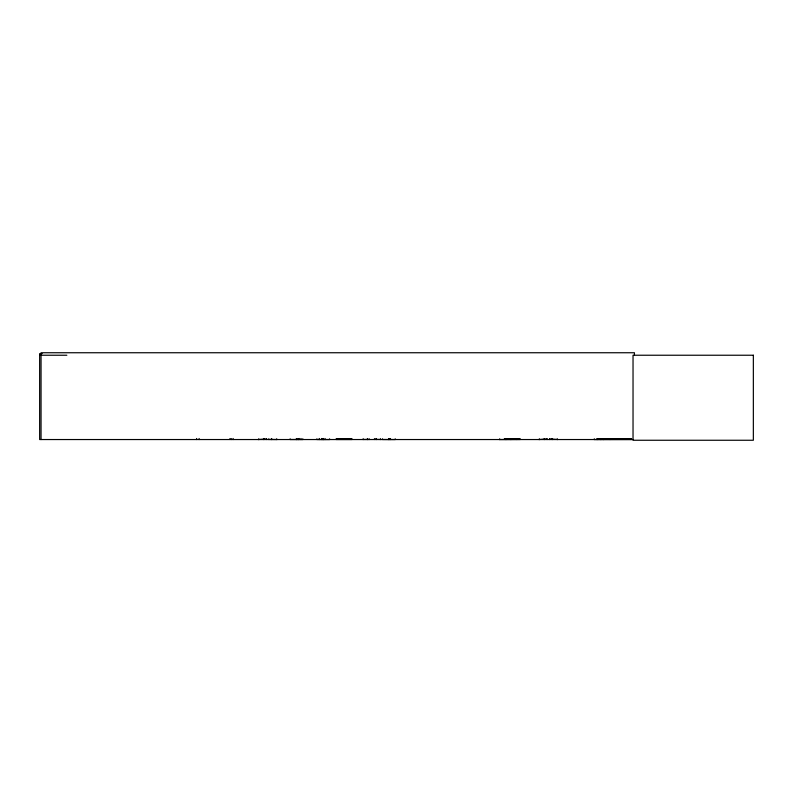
<?xml version="1.0" encoding="UTF-8"?>
<svg xmlns="http://www.w3.org/2000/svg" width="793" height="793" viewBox="0 0 793 793"><rect width="100%" height="100%" fill="white"/><g stroke="black" fill="none" stroke-linecap="round" stroke-linejoin="round"><path stroke-width="1.19" d="M290.089 439.51L302.936 439.51M302.847 439.51L302.847 438.836M594.076 439.54L631.565 439.51L631.565 438.975L597 438.975L597 439.54L597.03 438.975M594.235 439.431L594.274 438.836M606.506 439.431L606.536 438.836M499.372 439.54L520.198 439.491M510.781 439.451L510.692 438.658M258.171 439.54L266.567 438.896M538.834 439.54L547.041 438.896M539.26 439.451L539.329 438.896L539.399 439.54M362.629 439.451L369.112 439.451M229.564 439.451L230.049 438.896M229.96 439.451L230.218 438.836M321.918 439.451L322.097 438.896M42.128 353.638L39.65 353.638L39.65 439.54L633.191 439.54M39.65 355.234L66.85 355.234M336.143 438.985L352.013 438.985M504.298 438.985L520.178 438.985M336.103 439.193L352.042 439.213M504.269 439.213L520.208 439.193M597 439.233L631.565 439.233M277.203 439.51L268.877 439.451M336.123 439.491L352.033 439.491M374.415 439.54L374.415 438.836L374.494 439.362L381.056 439.451M549.628 438.896L557.836 439.51M299.189 439.471L299.239 438.479M276.777 439.451L276.707 438.896L276.638 439.54M505.726 439.451L505.825 438.658M505.518 439.451L505.478 438.896M390.553 439.362L390.553 438.896M290.179 439.451L290.099 438.836M634.43 355.234L634.43 352.746L41.048 352.746L41.048 439.54M610.025 438.836L610.025 439.54M603.721 438.658L603.721 439.54M603.295 438.658L603.295 439.54M601.005 438.658L601.005 439.54M600.579 438.658L600.579 439.54M597.763 438.836L597.763 439.54M557.271 438.836L557.271 439.54M552.424 438.658L552.424 439.54M552.156 438.658L552.156 439.54M549.559 438.836L549.559 439.54M547.111 438.836L547.111 439.54M544.523 438.658L544.523 439.54M544.256 438.658L544.256 439.54M516.818 438.836L516.818 439.54M511.069 438.836L511.069 439.54M510.295 438.658L510.295 439.54M506.212 438.658L506.212 439.54M505.438 438.836L505.438 439.54M499.689 438.836L499.689 439.54M395.241 438.836L395.231 439.54L382.484 439.51L382.484 438.836M390.384 438.836L390.463 439.54M388.629 438.658L388.649 439.54M380.481 438.836L380.481 439.54M376.308 438.658L376.308 439.54M376.1 438.658L376.1 439.54M369.26 438.836L369.26 439.54M367.585 438.658L367.585 439.54M367.367 438.658L367.367 439.54M363.194 438.836L363.194 439.54M329.62 438.836L329.61 439.54L316.853 439.51L316.863 438.836M325.041 438.479L325.041 439.54M323.455 438.658L323.465 439.54M323.286 438.479L323.286 439.54M323.009 438.658L323.029 439.54M322.176 438.836L322.097 439.54M321.75 438.479L321.75 439.54M319.272 438.479L319.272 439.54M300.993 438.479L300.993 439.54M298.495 438.836L298.495 439.54M298.416 438.836L298.416 439.54M297.038 438.658L297.038 439.54M296.77 438.658L296.701 439.54M296.324 438.658L296.265 439.54M271.712 438.658L271.712 439.54M271.444 438.658L271.444 439.54M268.738 438.836L268.738 439.54M266.636 438.836L266.636 439.54M263.93 438.658L263.93 439.54M263.653 438.658L263.653 439.54M258.726 438.836L258.726 439.54M233.142 438.479L233.142 439.54M231.596 438.658L231.596 439.54M199.132 438.479L199.132 439.54M196.654 438.479L196.654 439.54M753.35 355.234L633.032 355.234L633.032 440.254L753.35 440.254L753.35 355.234M389.006 439.54L389.076 438.658L389.006 439.54"/></g></svg>
